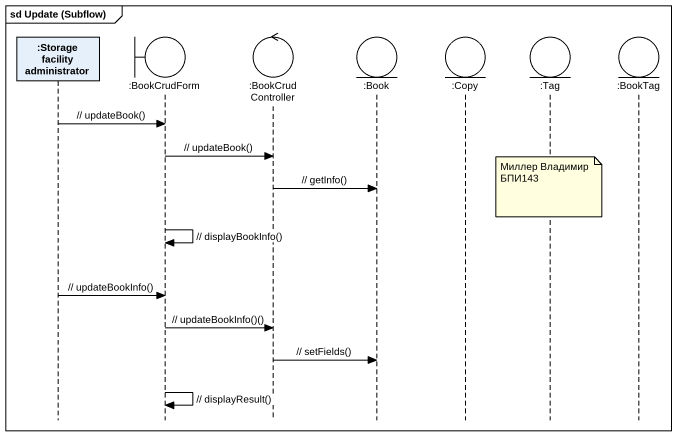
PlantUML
@startuml
mainframe sd Update (Subflow)
hide footbox
participant ":Storage facility administrator" as Storage_facility
boundary ":BookCrudForm" as BookCrudForm
control ":BookCrudController" as BookCrudController
entity ":Book" as Book
entity ":Copy" as Copy
entity ":Tag" as Tag
entity ":BookTag" as BookTag

Storage_facility -> BookCrudForm : // updateBook()
BookCrudForm -> BookCrudController : // updateBook()
note over Tag
  Миллер Владимир
  БПИ143
end note
BookCrudController -> Book : // getInfo()
BookCrudForm -> BookCrudForm : // displayBookInfo()
Storage_facility -> BookCrudForm : // updateBookInfo()
BookCrudForm -> BookCrudController : // updateBookInfo()()
BookCrudController -> Book : // setFields()
BookCrudForm -> BookCrudForm : // displayResult()
@enduml
